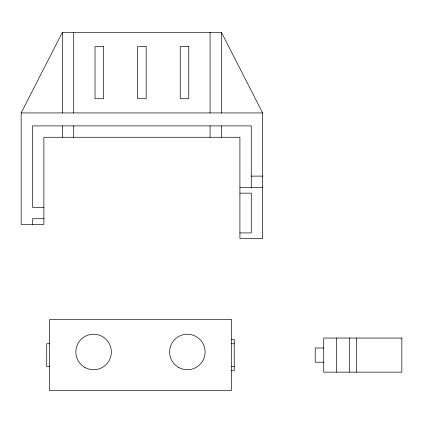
<?xml version="1.0" encoding="UTF-8"?>
<svg xmlns="http://www.w3.org/2000/svg" width="423" height="423" viewBox="0 0 423 423"><rect width="100%" height="100%" fill="white"/><g stroke="black" fill="none" stroke-linecap="round" stroke-linejoin="round"><path stroke-width="0.63" d="M21.15 112.941L62.345 32.386L221.446 32.386L262.641 112.941L262.641 238.614L239.91 238.614L239.91 137.264L43.881 137.264L43.881 224.412L21.15 224.412L21.15 112.941L262.641 112.941M251.273 176.111L262.641 176.111M239.91 187.479L262.641 187.479M239.91 193.158L251.273 193.158L251.273 232.936L239.91 232.936M43.881 207.365L32.513 207.365L32.513 125.901L251.273 125.901L251.273 187.479M43.881 218.728L32.513 218.728L32.513 224.412M231.386 339.431L234.231 339.431L234.231 370.765L231.386 370.765M49.56 343.735L46.72 343.735L46.72 366.461L49.56 366.461M231.386 343.772L234.231 343.772M323.722 347.997L315.198 347.997L315.198 362.199L323.722 362.199M231.386 366.424L234.231 366.424M356.393 338.051L356.393 372.145M349.292 338.051L349.292 372.145M336.507 338.051L336.507 372.145M221.446 32.386L221.446 112.941M221.446 125.901L221.446 137.264M210.078 32.386L210.078 112.941M210.078 125.901L210.078 137.264M73.708 32.386L73.708 112.941M73.708 125.901L73.708 137.264M62.345 32.386L62.345 112.941M62.345 125.901L62.345 137.264M103.54 46.593L95.016 46.593L95.016 98.739L103.54 98.739L103.54 46.593M146.157 46.593L137.634 46.593L137.634 98.739L146.157 98.739L146.157 46.593M188.769 46.593L180.251 46.593L180.251 98.739L188.769 98.739L188.769 46.593M231.386 319.587L49.56 319.587L49.56 390.614L231.386 390.614L231.386 319.587M401.85 338.051L323.722 338.051L323.722 372.145L401.85 372.145L401.85 338.051M84.716 367.349A17.755 17.755 0 0 0 111.355 351.973A17.755 17.755 0 0 0 84.716 336.597A17.755 17.755 0 0 0 84.716 367.349M178.474 367.349A17.755 17.755 0 0 0 205.107 351.973A17.755 17.755 0 0 0 178.474 336.597A17.755 17.755 0 0 0 178.474 367.349"/></g></svg>
